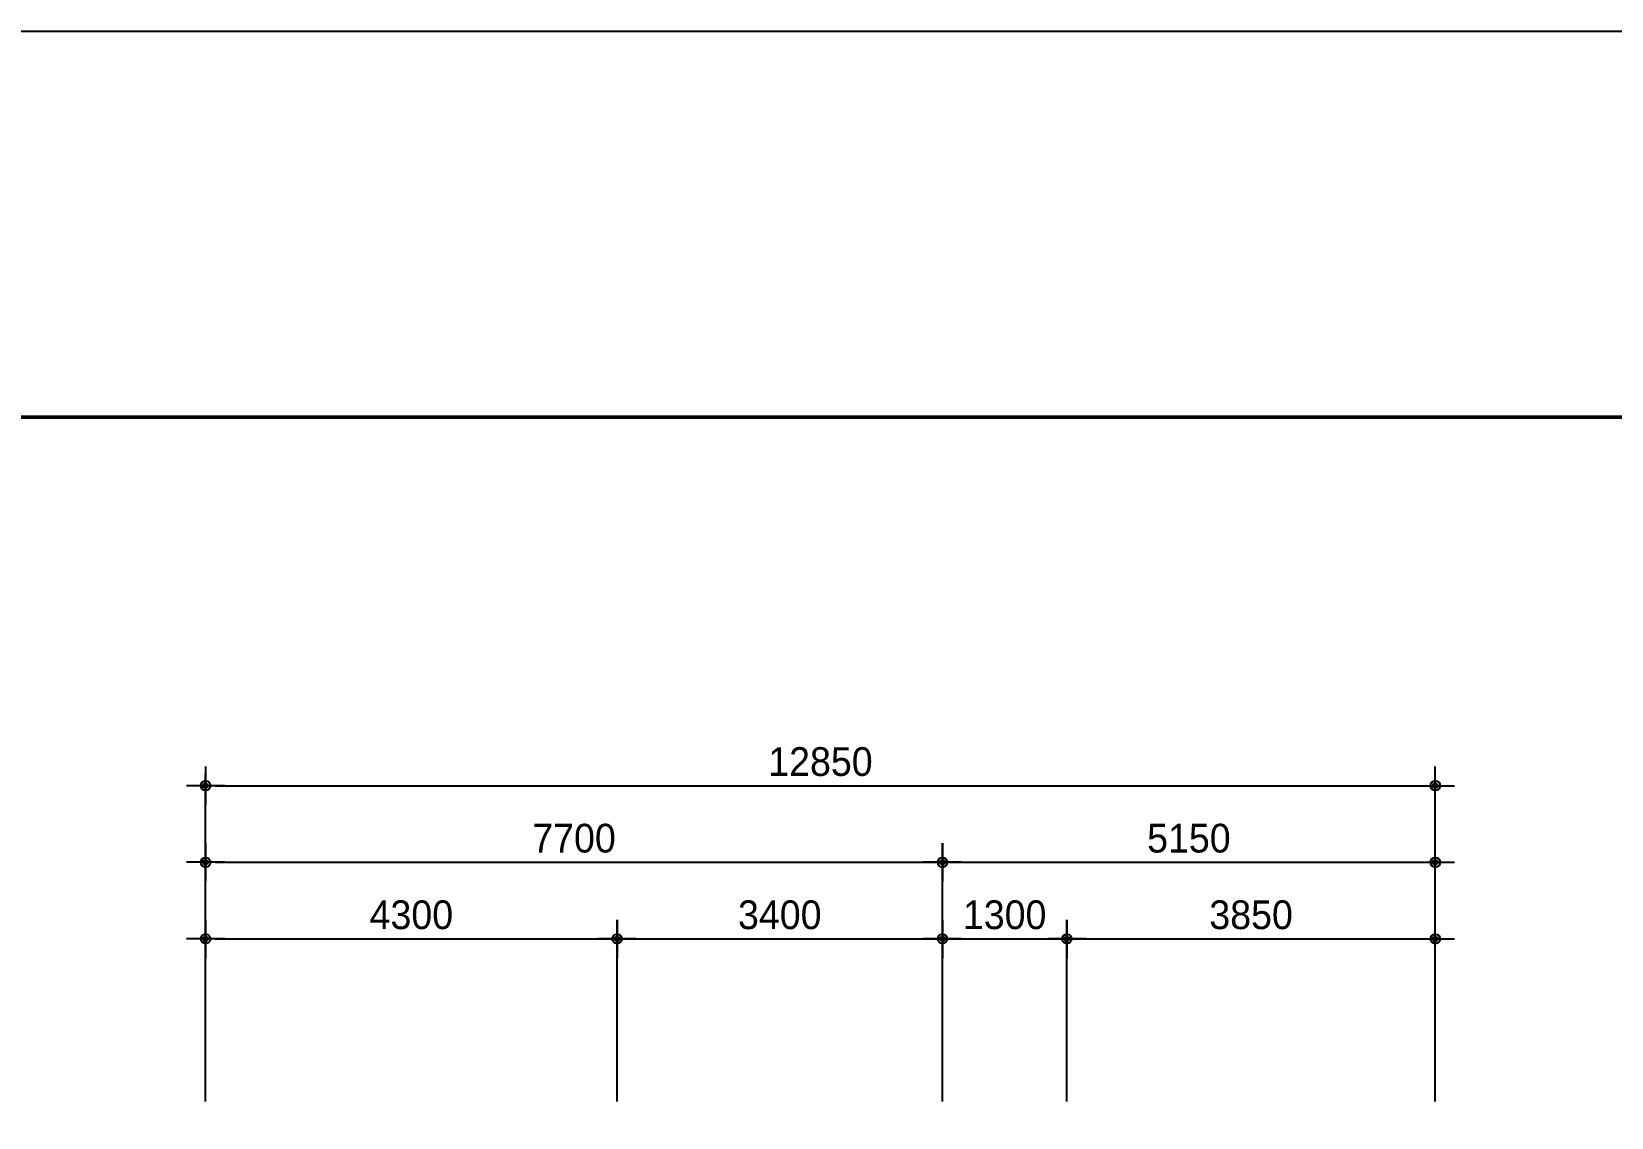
# Model space of a CAD drawing. Header units: millimetres. Extents: x 2237537 to 2823092, y 532110 to 734861.
# Drawn here: x 2414742 to 2431250, y 723521 to 734861 of the extents above; entities that cross this region are included whole.
import ezdxf

# ---------------------------------------------------------------- set-up
doc = ezdxf.new("R2010")
doc.units = ezdxf.units.MM
doc.header["$LTSCALE"] = 300
doc.header["$MEASUREMENT"] = 0
doc.layers.get('0').update_dxf_attribs({"lineweight": 0})
doc.layers.add('DIM', color=7, linetype='Continuous')
doc.layers.add('FORM', color=4, linetype='Continuous')
doc.styles.add('휴먼세엑스포', font='Dotum.ttf')
doc.dimstyles.new('CPDIM1', dxfattribs={"dimtxt": 3, "dimasz": 1, "dimexe": 1.25, "dimexo": 1, "dimgap": 1, "dimtad": 1, "dimdec": 0, "dimzin": 1, "dimdsep": 46, "dimtxsty": '휴먼세엑스포', "dimblk1": 'Z_DOT', "dimblk2": 'Z_DOT', "dimsah": 1, "dimcen": 2.5, "dimadec": 0, "dimazin": 0, "dimtfac": 1, "dimtdec": 0, "dimtix": 1, "dimtmove": 2, "dimatfit": 3, "dimldrblk": 'Z_DOT', "dimfxl": 1, "dimtolj": 1, "dimtzin": 1, "dimarcsym": 0})

# ---------------------------------------------------------------- blocks, each defined once
blk = doc.blocks.new('Z_DOT')
at = {"layer": 'DIM', "color": 7}
for p, q in [((0, -2), (0, 2)), ((-2, 0), (2, 0))]:
    blk.add_line(p, q, dxfattribs=at)
for radius in [0.5, 0.25]:
    blk.add_circle((0, 0), radius, dxfattribs=at)
blk = doc.blocks.new('*D39')
at = {"layer": 'DEFPOINTS', "color": 0}
for p in [(2424260, 726185), (2416560, 723585), (2424260, 723585)]:
    blk.add_point(p, dxfattribs=at)
at = {"layer": 'DIM', "color": 0, "lineweight": -2}
for p, q in [((2416560, 723685), (2416560, 726310)), ((2424260, 723685), (2424260, 726310)), ((2416660, 726185), (2424160, 726185))]:
    blk.add_line(p, q, dxfattribs=at)
at = {"layer": 'DIM', "color": 0, "lineweight": -2, "xscale": 100, "yscale": 100, "zscale": 100, "rotation": 180}
blk.add_blockref('Z_DOT', (2416560, 726185), dxfattribs=at)
at = {"layer": 'DIM', "color": 0, "lineweight": -2, "xscale": 100, "yscale": 100, "zscale": 100}
blk.add_blockref('Z_DOT', (2424260, 726185), dxfattribs=at)
at = {"layer": 'DIM', "color": 0, "insert": (2420410, 726435), "char_height": 300, "attachment_point": 5, "style": '휴먼세엑스포'}
blk.add_mtext('\\A1;7700', dxfattribs=at)
blk = doc.blocks.new('*D40')
at = {"layer": 'DEFPOINTS', "color": 0}
for p in [(2429410, 726985), (2416560, 723585), (2429410, 723585)]:
    blk.add_point(p, dxfattribs=at)
at = {"layer": 'DIM', "color": 0, "lineweight": -2}
for p, q in [((2416560, 723685), (2416560, 727110)), ((2429410, 723685), (2429410, 727110)), ((2416660, 726985), (2429310, 726985))]:
    blk.add_line(p, q, dxfattribs=at)
at = {"layer": 'DIM', "color": 0, "lineweight": -2, "xscale": 100, "yscale": 100, "zscale": 100, "rotation": 180}
blk.add_blockref('Z_DOT', (2416560, 726985), dxfattribs=at)
at = {"layer": 'DIM', "color": 0, "lineweight": -2, "xscale": 100, "yscale": 100, "zscale": 100}
blk.add_blockref('Z_DOT', (2429410, 726985), dxfattribs=at)
at = {"layer": 'DIM', "color": 0, "insert": (2422985, 727235), "char_height": 300, "attachment_point": 5, "style": '휴먼세엑스포'}
blk.add_mtext('\\A1;12850', dxfattribs=at)
blk = doc.blocks.new('*D43')
at = {"layer": 'DEFPOINTS', "color": 0}
for p in [(2429410, 726185), (2424260, 723585), (2429410, 723585)]:
    blk.add_point(p, dxfattribs=at)
at = {"layer": 'DIM', "color": 0, "lineweight": -2}
for p, q in [((2424260, 723685), (2424260, 726310)), ((2429410, 723685), (2429410, 726310)), ((2424360, 726185), (2429310, 726185))]:
    blk.add_line(p, q, dxfattribs=at)
at = {"layer": 'DIM', "color": 0, "lineweight": -2, "xscale": 100, "yscale": 100, "zscale": 100, "rotation": 180}
blk.add_blockref('Z_DOT', (2424260, 726185), dxfattribs=at)
at = {"layer": 'DIM', "color": 0, "lineweight": -2, "xscale": 100, "yscale": 100, "zscale": 100}
blk.add_blockref('Z_DOT', (2429410, 726185), dxfattribs=at)
at = {"layer": 'DIM', "color": 0, "insert": (2426835, 726435), "char_height": 300, "attachment_point": 5, "style": '휴먼세엑스포'}
blk.add_mtext('\\A1;5150', dxfattribs=at)
blk = doc.blocks.new('*D54')
at = {"layer": 'DEFPOINTS', "color": 0}
for p in [(2420860, 725385), (2416560, 723585), (2420860, 723585)]:
    blk.add_point(p, dxfattribs=at)
at = {"layer": 'DIM', "color": 0, "lineweight": -2}
for p, q in [((2416560, 723685), (2416560, 725510)), ((2420860, 723685), (2420860, 725510)), ((2416660, 725385), (2420760, 725385))]:
    blk.add_line(p, q, dxfattribs=at)
at = {"layer": 'DIM', "color": 0, "lineweight": -2, "xscale": 100, "yscale": 100, "zscale": 100, "rotation": 180}
blk.add_blockref('Z_DOT', (2416560, 725385), dxfattribs=at)
at = {"layer": 'DIM', "color": 0, "lineweight": -2, "xscale": 100, "yscale": 100, "zscale": 100}
blk.add_blockref('Z_DOT', (2420860, 725385), dxfattribs=at)
at = {"layer": 'DIM', "color": 0, "insert": (2418710, 725635), "char_height": 300, "attachment_point": 5, "style": '휴먼세엑스포'}
blk.add_mtext('\\A1;4300', dxfattribs=at)
blk = doc.blocks.new('*D21')
at = {"layer": 'DEFPOINTS', "color": 0}
for p in [(2424260, 725385), (2420860, 723585), (2424260, 723585)]:
    blk.add_point(p, dxfattribs=at)
at = {"layer": 'DIM', "color": 0, "lineweight": -2}
for p, q in [((2420860, 723685), (2420860, 725510)), ((2424260, 723685), (2424260, 725510)), ((2420960, 725385), (2424160, 725385))]:
    blk.add_line(p, q, dxfattribs=at)
at = {"layer": 'DIM', "color": 0, "lineweight": -2, "xscale": 100, "yscale": 100, "zscale": 100, "rotation": 180}
blk.add_blockref('Z_DOT', (2420860, 725385), dxfattribs=at)
at = {"layer": 'DIM', "color": 0, "lineweight": -2, "xscale": 100, "yscale": 100, "zscale": 100}
blk.add_blockref('Z_DOT', (2424260, 725385), dxfattribs=at)
at = {"layer": 'DIM', "color": 0, "insert": (2422560, 725635), "char_height": 300, "attachment_point": 5, "style": '휴먼세엑스포'}
blk.add_mtext('\\A1;3400', dxfattribs=at)
blk = doc.blocks.new('*D10')
at = {"layer": 'DEFPOINTS', "color": 0}
for p in [(2425560, 725385), (2424260, 723585), (2425560, 723585)]:
    blk.add_point(p, dxfattribs=at)
at = {"layer": 'DIM', "color": 0, "lineweight": -2}
for p, q in [((2424260, 723685), (2424260, 725510)), ((2425560, 723685), (2425560, 725510)), ((2424360, 725385), (2425460, 725385))]:
    blk.add_line(p, q, dxfattribs=at)
at = {"layer": 'DIM', "color": 0, "lineweight": -2, "xscale": 100, "yscale": 100, "zscale": 100, "rotation": 180}
blk.add_blockref('Z_DOT', (2424260, 725385), dxfattribs=at)
at = {"layer": 'DIM', "color": 0, "lineweight": -2, "xscale": 100, "yscale": 100, "zscale": 100}
blk.add_blockref('Z_DOT', (2425560, 725385), dxfattribs=at)
at = {"layer": 'DIM', "color": 0, "insert": (2424910, 725635), "char_height": 300, "attachment_point": 5, "style": '휴먼세엑스포'}
blk.add_mtext('\\A1;1300', dxfattribs=at)
blk = doc.blocks.new('*D11')
at = {"layer": 'DEFPOINTS', "color": 0}
for p in [(2429410, 725385), (2425560, 723585), (2429410, 723585)]:
    blk.add_point(p, dxfattribs=at)
at = {"layer": 'DIM', "color": 0, "lineweight": -2}
for p, q in [((2425560, 723685), (2425560, 725510)), ((2429410, 723685), (2429410, 725510)), ((2425660, 725385), (2429310, 725385))]:
    blk.add_line(p, q, dxfattribs=at)
at = {"layer": 'DIM', "color": 0, "lineweight": -2, "xscale": 100, "yscale": 100, "zscale": 100, "rotation": 180}
blk.add_blockref('Z_DOT', (2425560, 725385), dxfattribs=at)
at = {"layer": 'DIM', "color": 0, "lineweight": -2, "xscale": 100, "yscale": 100, "zscale": 100}
blk.add_blockref('Z_DOT', (2429410, 725385), dxfattribs=at)
at = {"layer": 'DIM', "color": 0, "insert": (2427485, 725635), "char_height": 300, "attachment_point": 5, "style": '휴먼세엑스포'}
blk.add_mtext('\\A1;3850', dxfattribs=at)
blk = doc.blocks.new('FORM')
at = {"layer": 'FORM', "flags": 128}
blk.add_lwpolyline([(162564, 26543), (159542, 26543), (159542, 23521), (162564, 23521), (162564, 58478), (159542, 58478), (159542, 55456), (162564, 55456), (162564, 58478), (115719, 58478), (115719, 55456), (118742, 55456), (118742, 58478), (115719, 58478), (115719, 23521), (118742, 23521), (118742, 26543), (115719, 26543), (115719, 23521), (162564, 23521)], dxfattribs=at)
at = {"layer": 'FORM', "const_width": 37.8}
blk.add_lwpolyline([(120245, 27347), (120245, 54452), (159038, 54452), (159038, 27347)], close=True, dxfattribs=at)

msp = doc.modelspace()

# ---------------------------------------------------------------- block references
msp.add_blockref('FORM', (2285772.9, 676382.5))

# ---------------------------------------------------------------- dimensions: what is measured, and where the dimension line sits
at = {"layer": 'DIM'}
for base, p1, p2, picture, middle in [((2429409.7, 726985), (2416559.7, 723585), (2429409.7, 723585), '*D40', (2422984.7, 727235.2)), ((2424259.7, 726185), (2416559.7, 723585), (2424259.7, 723585), '*D39', (2420409.7, 726435.2)), ((2429409.7, 726185), (2424259.7, 723585), (2429409.7, 723585), '*D43', (2426834.7, 726435.2)), ((2420859.7, 725385), (2416559.7, 723585), (2420859.7, 723585), '*D54', (2418709.7, 725635.2)), ((2424259.7, 725385), (2420859.7, 723585), (2424259.7, 723585), '*D21', (2422559.7, 725635.2)), ((2425559.7, 725385), (2424259.7, 723585), (2425559.7, 723585), '*D10', (2424909.7, 725635.2)), ((2429409.7, 725385), (2425559.7, 723585), (2429409.7, 723585), '*D11', (2427484.7, 725635.2))]:
    dim = msp.add_linear_dim(base=base, p1=p1, p2=p2, dimstyle='CPDIM1', override={"dimscale": 100}, dxfattribs=at)
    dim.commit()
    dim.dimension.update_dxf_attribs({"geometry": picture, "text_midpoint": middle})

doc.saveas('drawing.dxf')
